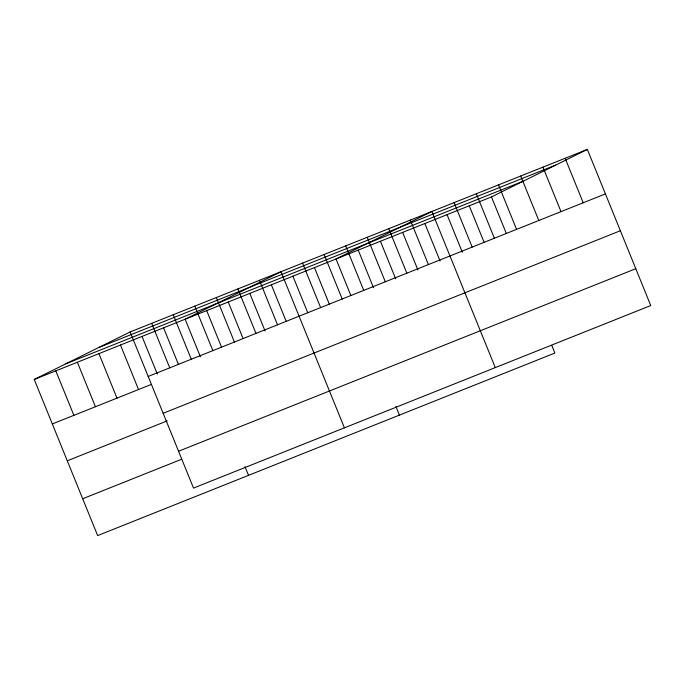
<?xml version="1.0" encoding="UTF-8"?>
<svg xmlns="http://www.w3.org/2000/svg" width="685" height="685" viewBox="0 0 685 685"><rect width="100%" height="100%" fill="white"/><g stroke="black" fill="none" stroke-linecap="round" stroke-linejoin="round"><path stroke-width="1.03" d="M551.725 345.3L554.876 353.049L97.647 535.584L34.25 379.456L130.124 331.951L587.353 149.416L650.75 305.544L193.521 488.08L130.124 331.951M34.25 379.456L491.479 196.92L587.353 149.416M98.486 347.629L555.715 165.094M65.888 363.778L523.117 181.242M148.191 376.442L605.42 193.906M52.317 423.946L151.274 384.448M163.15 413.278L620.379 230.742M67.276 460.791L167.208 420.89M178.562 451.235L635.791 268.7M82.688 498.748L181.645 459.241M565.142 158.278L583.209 202.769M542.94 167.149L561.006 211.639M520.728 176.011L538.795 220.501M498.517 184.881L516.584 229.372M491.479 196.92L506.335 233.508M476.315 193.744L494.373 238.234M469.268 205.791L484.124 242.37M454.104 202.606L472.171 247.097M447.065 214.653L462.315 252.226M495.289 367.605L431.892 211.477L336.018 258.981L350.874 295.569M424.854 223.524L440.112 261.088M410.341 220.082L428.408 264.573M402.643 232.386L417.901 269.958M388.78 228.687L406.847 273.178M380.44 241.257L395.69 278.821M367.228 237.293L385.295 281.783M358.229 250.119L373.488 287.691M345.677 245.898L363.744 290.389M395.879 406.385L399.415 415.11M324.116 254.503L342.183 298.994M314.466 267.587L329.322 304.174M302.565 263.108L320.631 307.599M292.915 276.192L307.762 312.78M344.409 427.842L281.013 271.714L185.138 319.219L200.388 356.791M271.354 284.797L286.21 321.385M259.452 280.319L277.519 324.81M249.802 293.403L265.061 330.975M237.9 288.924L255.967 333.415M228.251 302.008L243.098 338.595M216.34 297.53L234.407 342.02M206.69 310.613L221.546 347.201M194.788 306.135L212.855 350.626M244.99 466.622L248.535 475.347M173.236 314.74L191.295 359.231M163.578 327.824L178.434 364.411M151.676 323.346L169.743 367.836M142.026 336.429L157.285 374.001M120.474 345.034L138.533 389.525M98.914 353.64L116.981 398.131M77.362 362.245L95.429 406.736M55.802 370.85L73.869 415.341"/></g></svg>
